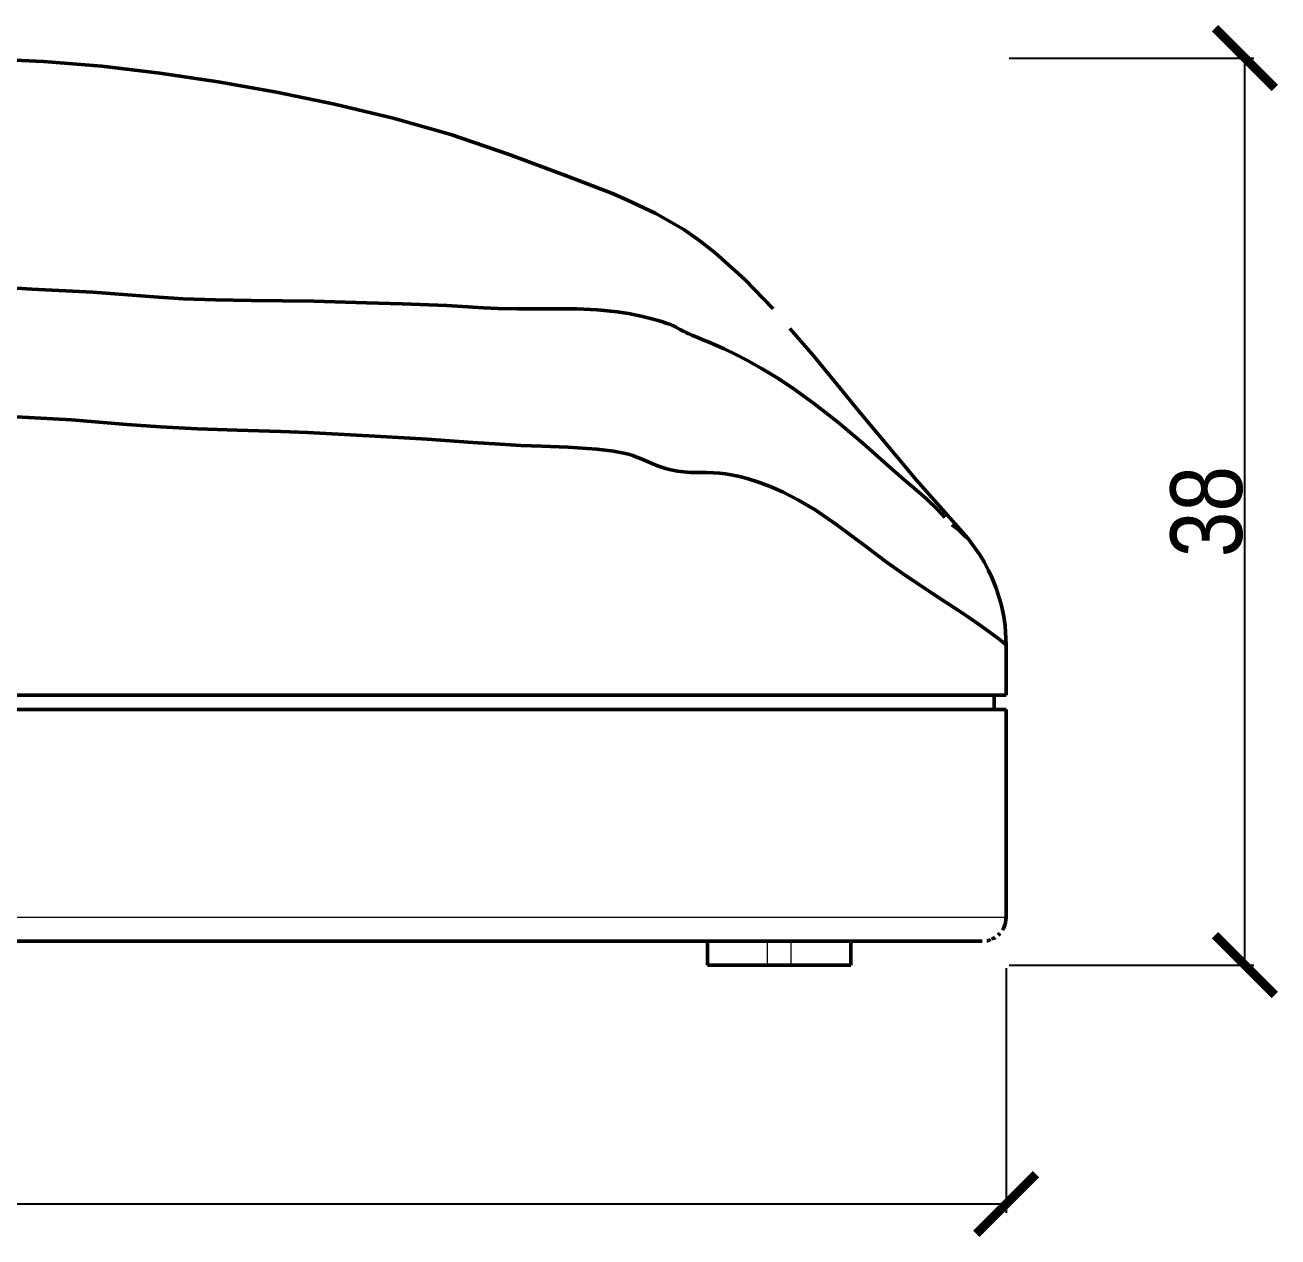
# Model space of a CAD drawing. Header units: millimetres. Extents: x -83 to 206, y -38 to 180.
# Drawn here: x 151.4 to 203.9, y 48.6 to 99.4 of the extents above; entities that cross this region are included whole.
import ezdxf

# ---------------------------------------------------------------- set-up
doc = ezdxf.new("R2010")
doc.units = ezdxf.units.MM
for name, color, linetype, lineweight in [('DIMENSIONS', 1, 'Continuous', 18), ('TANGENT', 8, 'Continuous', 18), ('VISIBLE', 7, 'Continuous', 50)]:
    doc.layers.add(name, color=color, linetype=linetype, lineweight=lineweight)
doc.styles.add('OpenSansCondensed-Light', font='OpenSansCondensed-Light.ttf')
doc.dimstyles.new('EZDXF', dxfattribs={"dimtxt": 3, "dimasz": 2.5, "dimexe": 0.375, "dimexo": 0.125, "dimgap": 0.1, "dimtad": 1, "dimdec": 1, "dimzin": 12, "dimdsep": 46, "dimtxsty": 'OpenSansCondensed-Light', "dimblk": 'ARCHTICK', "dimcen": 2.5, "dimazin": 3, "dimtfac": 0.5, "dimtmove": 2, "dimatfit": 3})

# ---------------------------------------------------------------- blocks, each defined once
blk = doc.blocks.new('_ARCHTICK')
at = {"color": 0, "linetype": 'BYBLOCK', "const_width": 0.15}
blk.add_lwpolyline([(-0.5, -0.5), (0.5, 0.5)], dxfattribs=at)

msp = doc.modelspace()

# ---------------------------------------------------------------- linework, layer by layer
at = {"layer": 'TANGENT'}
for points in [[(150.428, 62), (152.009, 62)], [(152.009, 62), (154.871, 62)], [(154.871, 62), (156.758, 62)], [(156.758, 62), (158.405, 62)], [(158.405, 62), (160.107, 62)], [(160.107, 62), (161.939, 62)], [(161.939, 62), (164.387, 62)], [(164.387, 62), (166.112, 62)], [(166.112, 62), (167.834, 62)], [(167.834, 62), (169.946, 62)], [(169.946, 62), (171.175, 62)], [(171.175, 62), (172.094, 62)], [(172.094, 62), (173.04, 62)], [(173.04, 62), (174.284, 62)], [(174.284, 62), (175.963, 62)], [(175.963, 62), (176.805, 62)], [(176.805, 62), (177.668, 62)], [(177.668, 62), (178.725, 62)], [(178.725, 62), (179.158, 62)], [(179.158, 62), (179.475, 62)], [(179.475, 62), (179.849, 62)], [(179.849, 62), (180.185, 62)], [(180.185, 62), (180.511, 62)], [(180.511, 62), (180.828, 62)], [(180.828, 62), (181.239, 62)], [(181.239, 62), (181.831, 62)], [(181.831, 62), (182.677, 62)], [(182.677, 62), (183.638, 62)], [(183.638, 62), (184.736, 62)], [(184.736, 62), (185.983, 62)], [(185.983, 62), (187.166, 62)], [(187.166, 62), (188.051, 62)], [(188.051, 62), (188.771, 62)], [(188.771, 62), (189.436, 62)], [(189.436, 62), (190.041, 62)], [(190.041, 62), (190.586, 62)], [(190.586, 62), (191.072, 62)], [(191.072, 62), (191.495, 62)], [(191.495, 62), (191.851, 62)], [(191.851, 62), (192.132, 62)], [(192.132, 62), (192.318, 62)], [(192.318, 62), (192.439, 62)], [(192.439, 62), (192.496, 62)], [(192.496, 62), (192.5, 62)], [(182.5, 60), (182.5, 61)], [(183.5, 60), (183.5, 61)]]:
    msp.add_lwpolyline(points, dxfattribs=at)
at = {"layer": 'VISIBLE'}
for points in [[(149.75, 97.947), (152.189, 97.834)], [(152.189, 97.834), (154.625, 97.636)], [(154.625, 97.636), (157.066, 97.35)], [(157.066, 97.35), (159.5, 96.986)], [(159.5, 96.986), (161.941, 96.549)], [(161.941, 96.549), (164.375, 96.046)], [(164.375, 96.046), (166.824, 95.464)], [(166.824, 95.464), (169.25, 94.776)], [(169.25, 94.776), (171.692, 93.943)], [(171.692, 93.943), (174.158, 93.022)], [(176.012, 92.304), (174.158, 93.022)], [(176.012, 92.304), (176.62, 92.048)], [(176.62, 92.048), (177.833, 91.471)], [(179, 90.795), (177.833, 91.471)], [(179.669, 90.331), (179, 90.795)], [(179.669, 90.331), (180.316, 89.825)], [(180.316, 89.825), (181.557, 88.705)], [(181.557, 88.705), (182.738, 87.476)], [(150.431, 88.382), (151.698, 88.308)], [(151.698, 88.308), (154.258, 88.175)], [(154.258, 88.175), (156.805, 87.974)], [(156.805, 87.974), (158.033, 87.898)], [(158.033, 87.898), (159.39, 87.851)], [(159.39, 87.851), (160.882, 87.833)], [(160.882, 87.833), (163.503, 87.803)], [(163.503, 87.803), (165.711, 87.73)], [(165.711, 87.73), (167.209, 87.687)], [(167.209, 87.687), (169.072, 87.617)], [(169.072, 87.617), (170.618, 87.524)], [(170.618, 87.524), (171.224, 87.494)], [(171.224, 87.494), (172.055, 87.478)], [(172.055, 87.478), (173.251, 87.482)], [(173.251, 87.482), (174.521, 87.481)], [(174.521, 87.481), (175.389, 87.439)], [(175.389, 87.439), (176.207, 87.352)], [(176.207, 87.352), (176.683, 87.276)], [(176.683, 87.276), (177.213, 87.172)], [(177.213, 87.172), (177.656, 87.066)], [(177.656, 87.066), (178.022, 86.962)], [(178.022, 86.962), (178.311, 86.867)], [(178.311, 86.867), (178.441, 86.818)], [(178.441, 86.818), (178.522, 86.785)], [(178.522, 86.785), (178.576, 86.761)], [(178.576, 86.761), (178.628, 86.736)], [(178.628, 86.736), (178.668, 86.716)], [(178.668, 86.716), (178.701, 86.697)], [(178.701, 86.697), (178.798, 86.643)], [(178.798, 86.643), (178.856, 86.611)], [(178.856, 86.611), (178.921, 86.577)], [(178.921, 86.577), (178.993, 86.541)], [(183.448, 86.656), (184.457, 85.488)], [(178.993, 86.541), (179.069, 86.504)], [(179.069, 86.504), (179.149, 86.466)], [(179.149, 86.466), (179.231, 86.428)], [(179.231, 86.428), (179.344, 86.378)], [(179.344, 86.378), (179.475, 86.321)], [(179.475, 86.321), (179.611, 86.263)], [(179.611, 86.263), (179.801, 86.183)], [(179.801, 86.183), (180.025, 86.09)], [(180.025, 86.09), (180.337, 85.957)], [(180.337, 85.957), (180.69, 85.8)], [(180.69, 85.8), (181.147, 85.585)], [(181.147, 85.585), (181.643, 85.331)], [(181.643, 85.331), (182.29, 84.969)], [(185.792, 83.864), (184.457, 85.488)], [(182.29, 84.969), (182.977, 84.548)], [(182.977, 84.548), (183.62, 84.12)], [(183.62, 84.12), (184.436, 83.535)], [(184.436, 83.535), (185.44, 82.747)], [(186.266, 83.281), (185.792, 83.864)], [(151.036, 82.953), (153.362, 82.832)], [(186.266, 83.281), (188.75, 80.308)], [(153.362, 82.832), (155.678, 82.638)], [(155.678, 82.638), (157.085, 82.537)], [(157.085, 82.537), (158.643, 82.457)], [(158.643, 82.457), (160.297, 82.398)], [(160.297, 82.398), (162.127, 82.345)], [(185.44, 82.747), (186.492, 81.854)], [(162.127, 82.345), (163.243, 82.299)], [(163.243, 82.299), (164.796, 82.211)], [(164.796, 82.211), (166.567, 82.115)], [(166.567, 82.115), (168.261, 82.026)], [(168.261, 82.026), (170.163, 81.886)], [(170.163, 81.886), (171.315, 81.805)], [(186.492, 81.854), (187.264, 81.171)], [(171.315, 81.805), (172.174, 81.762)], [(172.174, 81.762), (173.051, 81.726)], [(173.051, 81.726), (174.14, 81.684)], [(174.14, 81.684), (175.36, 81.609)], [(175.36, 81.609), (176.059, 81.522)], [(176.059, 81.522), (176.497, 81.436)], [(176.497, 81.436), (176.685, 81.388)], [(176.685, 81.388), (176.862, 81.333)], [(176.862, 81.333), (176.992, 81.285)], [(176.992, 81.285), (177.211, 81.193)], [(177.211, 81.193), (177.895, 80.909)], [(177.895, 80.909), (178.235, 80.796)], [(187.264, 81.171), (187.752, 80.739)], [(178.235, 80.796), (178.46, 80.738)], [(178.46, 80.738), (178.737, 80.685)], [(178.737, 80.685), (179.009, 80.649)], [(179.009, 80.649), (179.272, 80.63)], [(179.272, 80.63), (179.503, 80.628)], [(179.503, 80.628), (179.706, 80.629)], [(179.706, 80.629), (179.965, 80.624)], [(179.965, 80.624), (180.241, 80.611)], [(180.241, 80.611), (180.5, 80.591)], [(180.5, 80.591), (180.744, 80.564)], [(180.744, 80.564), (181.05, 80.518)], [(181.05, 80.518), (181.338, 80.46)], [(181.338, 80.46), (181.661, 80.375)], [(181.661, 80.375), (182.134, 80.222)], [(187.752, 80.739), (188.216, 80.335)], [(188.216, 80.335), (188.643, 79.97)], [(190.896, 77.875), (188.75, 80.308)], [(182.134, 80.222), (182.656, 80.025)], [(182.656, 80.025), (183.168, 79.799)], [(183.168, 79.799), (183.808, 79.47)], [(188.643, 79.97), (189.166, 79.526)], [(183.808, 79.47), (184.5, 79.058)], [(189.166, 79.526), (189.63, 79.079)], [(184.5, 79.058), (185.416, 78.434)], [(189.63, 79.079), (189.939, 78.738)], [(185.416, 78.434), (186.722, 77.452)], [(190.223, 78.435), (190.524, 78.225)], [(190.524, 78.225), (190.707, 78.049)], [(190.707, 78.049), (190.812, 77.929)], [(190.812, 77.929), (190.882, 77.881)], [(190.882, 77.881), (190.896, 77.875)], [(191.364, 77.226), (190.896, 77.875)], [(186.722, 77.452), (187.479, 76.88)], [(191.364, 77.226), (191.574, 76.882)], [(187.479, 76.88), (188.141, 76.411)], [(191.684, 76.683), (191.574, 76.882)], [(191.684, 76.683), (191.765, 76.525)], [(188.141, 76.411), (188.791, 75.979)], [(191.765, 76.525), (191.917, 76.199)], [(192.085, 75.776), (191.917, 76.199)], [(188.791, 75.979), (189.421, 75.562)], [(189.421, 75.562), (189.988, 75.187)], [(192.085, 75.776), (192.287, 75.117)], [(189.988, 75.187), (190.5, 74.848)], [(192.397, 74.599), (192.287, 75.117)], [(190.5, 74.848), (190.968, 74.536)], [(190.968, 74.536), (191.384, 74.252)], [(192.397, 74.599), (192.455, 74.199)], [(191.384, 74.252), (191.736, 74.001)], [(191.736, 74.001), (192.002, 73.804)], [(192.5, 73.403), (192.455, 74.199)], [(192.002, 73.804), (192.21, 73.643)], [(192.21, 73.643), (192.361, 73.521)], [(192.361, 73.521), (192.456, 73.441)], [(192.456, 73.441), (192.497, 73.405)], [(192.497, 73.405), (192.5, 73.403)], [(192.5, 73.403), (192.5, 73.162)], [(192.5, 72.914), (192.5, 73.162)], [(192.5, 72.666), (192.5, 72.914)], [(192.5, 72.417), (192.5, 72.666)], [(192.5, 72.169), (192.5, 72.417)], [(192.5, 71.921), (192.5, 72.169)], [(192.5, 71.672), (192.5, 71.921)], [(192.5, 71.3), (192.5, 71.672)], [(152.16, 71.3), (150.515, 71.3)], [(155.497, 71.3), (152.16, 71.3)], [(157.124, 71.3), (155.497, 71.3)], [(158.676, 71.3), (157.124, 71.3)], [(160.45, 71.3), (158.676, 71.3)], [(162.863, 71.3), (160.45, 71.3)], [(165.537, 71.3), (162.863, 71.3)], [(167.274, 71.3), (165.537, 71.3)], [(169.443, 71.3), (167.274, 71.3)], [(170.848, 71.3), (169.443, 71.3)], [(171.971, 71.3), (170.848, 71.3)], [(173.124, 71.3), (171.971, 71.3)], [(174.931, 71.3), (173.124, 71.3)], [(175.966, 71.3), (174.931, 71.3)], [(176.755, 71.3), (175.966, 71.3)], [(177.372, 71.3), (176.755, 71.3)], [(178.767, 71.3), (177.372, 71.3)], [(179.12, 71.3), (178.767, 71.3)], [(179.465, 71.3), (179.12, 71.3)], [(179.837, 71.3), (179.465, 71.3)], [(180.268, 71.3), (179.837, 71.3)], [(180.764, 71.3), (180.268, 71.3)], [(181.393, 71.3), (180.764, 71.3)], [(182.264, 71.3), (181.393, 71.3)], [(183.239, 71.3), (182.264, 71.3)], [(184.352, 71.3), (183.239, 71.3)], [(185.538, 71.3), (184.352, 71.3)], [(186.771, 71.3), (185.538, 71.3)], [(187.722, 71.3), (186.771, 71.3)], [(188.485, 71.3), (187.722, 71.3)], [(188.998, 71.3), (188.485, 71.3)], [(189.59, 71.3), (188.998, 71.3)], [(190.135, 71.3), (189.59, 71.3)], [(190.632, 71.3), (190.135, 71.3)], [(191.076, 71.3), (190.632, 71.3)], [(191.467, 71.3), (191.076, 71.3)], [(191.798, 71.3), (191.467, 71.3)], [(192.066, 71.3), (191.798, 71.3)], [(192, 71.3), (192, 71.148)], [(192, 71.073), (192, 71.148)], [(192, 70.998), (192, 71.073)], [(192, 70.922), (192, 70.998)], [(192, 70.847), (192, 70.922)], [(192, 70.7), (192, 70.847)], [(192.29, 71.3), (192.066, 71.3)], [(192.433, 71.3), (192.29, 71.3)], [(192.497, 71.3), (192.433, 71.3)], [(192.5, 71.3), (192.497, 71.3)], [(152.16, 70.7), (150.515, 70.7)], [(155.497, 70.7), (152.16, 70.7)], [(157.124, 70.7), (155.497, 70.7)], [(158.676, 70.7), (157.124, 70.7)], [(160.45, 70.7), (158.676, 70.7)], [(162.863, 70.7), (160.45, 70.7)], [(165.537, 70.7), (162.863, 70.7)], [(167.274, 70.7), (165.537, 70.7)], [(169.443, 70.7), (167.274, 70.7)], [(170.848, 70.7), (169.443, 70.7)], [(171.971, 70.7), (170.848, 70.7)], [(173.124, 70.7), (171.971, 70.7)], [(174.931, 70.7), (173.124, 70.7)], [(175.966, 70.7), (174.931, 70.7)], [(176.755, 70.7), (175.966, 70.7)], [(177.372, 70.7), (176.755, 70.7)], [(178.767, 70.7), (177.372, 70.7)], [(179.12, 70.7), (178.767, 70.7)], [(179.465, 70.7), (179.12, 70.7)], [(179.837, 70.7), (179.465, 70.7)], [(180.268, 70.7), (179.837, 70.7)], [(180.764, 70.7), (180.268, 70.7)], [(181.393, 70.7), (180.764, 70.7)], [(182.264, 70.7), (181.393, 70.7)], [(183.239, 70.7), (182.264, 70.7)], [(184.352, 70.7), (183.239, 70.7)], [(185.538, 70.7), (184.352, 70.7)], [(186.771, 70.7), (185.538, 70.7)], [(187.722, 70.7), (186.771, 70.7)], [(188.485, 70.7), (187.722, 70.7)], [(188.998, 70.7), (188.485, 70.7)], [(189.59, 70.7), (188.998, 70.7)], [(190.135, 70.7), (189.59, 70.7)], [(190.632, 70.7), (190.135, 70.7)], [(191.076, 70.7), (190.632, 70.7)], [(191.467, 70.7), (191.076, 70.7)], [(191.798, 70.7), (191.467, 70.7)], [(192.066, 70.7), (191.798, 70.7)], [(192.29, 70.7), (192.066, 70.7)], [(192.433, 70.7), (192.29, 70.7)], [(192.497, 70.7), (192.433, 70.7)], [(192.5, 70.7), (192.497, 70.7)], [(192.5, 70.7), (192.5, 70.428)], [(192.5, 70.247), (192.5, 70.428)], [(192.5, 70.066), (192.5, 70.247)], [(192.5, 69.884), (192.5, 70.066)], [(192.5, 69.703), (192.5, 69.884)], [(192.5, 69.522), (192.5, 69.703)], [(192.5, 69.341), (192.5, 69.522)], [(192.5, 69.159), (192.5, 69.341)], [(192.5, 68.978), (192.5, 69.159)], [(192.5, 68.797), (192.5, 68.978)], [(192.5, 68.616), (192.5, 68.797)], [(192.5, 68.434), (192.5, 68.616)], [(192.5, 68.253), (192.5, 68.434)], [(192.5, 68.072), (192.5, 68.253)], [(192.5, 67.891), (192.5, 68.072)], [(192.5, 67.709), (192.5, 67.891)], [(192.5, 67.528), (192.5, 67.709)], [(192.5, 67.347), (192.5, 67.528)], [(192.5, 67.166), (192.5, 67.347)], [(192.5, 66.984), (192.5, 67.166)], [(192.5, 66.803), (192.5, 66.984)], [(192.5, 66.622), (192.5, 66.803)], [(192.5, 66.441), (192.5, 66.622)], [(192.5, 66.259), (192.5, 66.441)], [(192.5, 66.078), (192.5, 66.259)], [(192.5, 65.897), (192.5, 66.078)], [(192.5, 65.716), (192.5, 65.897)], [(192.5, 65.534), (192.5, 65.716)], [(192.5, 65.353), (192.5, 65.534)], [(192.5, 65.172), (192.5, 65.353)], [(192.5, 64.991), (192.5, 65.172)], [(192.5, 64.809), (192.5, 64.991)], [(192.5, 64.628), (192.5, 64.809)], [(192.5, 64.447), (192.5, 64.628)], [(192.5, 64.266), (192.5, 64.447)], [(192.5, 64.084), (192.5, 64.266)], [(192.5, 63.903), (192.5, 64.084)], [(192.5, 63.722), (192.5, 63.903)], [(192.5, 63.541), (192.5, 63.722)], [(192.5, 63.359), (192.5, 63.541)], [(192.5, 63.178), (192.5, 63.359)], [(192.5, 62.997), (192.5, 63.178)], [(192.5, 62.816), (192.5, 62.997)], [(192.5, 62.634), (192.5, 62.816)], [(192.5, 62.634), (192.5, 62.453)], [(192.5, 62.453), (192.5, 62.272)], [(192.48, 61.803), (192.5, 62)], [(192.5, 62), (192.5, 62.272)], [(192.361, 61.491), (192.344, 61.469)], [(192.361, 61.491), (192.385, 61.534)], [(192.385, 61.534), (192.417, 61.601)], [(192.417, 61.601), (192.458, 61.715)], [(192.473, 61.771), (192.458, 61.715)], [(192.473, 61.771), (192.48, 61.803)], [(150.268, 61), (151.777, 61)], [(151.777, 61), (155.116, 61)], [(173.87, 61), (155.116, 61)], [(155.116, 61), (156.709, 61)], [(156.709, 61), (158.175, 61)], [(158.175, 61), (159.847, 61)], [(159.847, 61), (161.654, 61)], [(161.654, 61), (165.593, 61)], [(165.593, 61), (167.257, 61)], [(167.257, 61), (169.229, 61)], [(169.229, 61), (170.775, 61)], [(170.775, 61), (171.652, 61)], [(171.652, 61), (172.6, 61)], [(172.6, 61), (173.87, 61)], [(173.87, 61), (175.555, 61)], [(175.555, 61), (176.447, 61)], [(176.447, 61), (177.369, 61)], [(177.369, 61), (178.402, 61)], [(178.402, 61), (178.81, 61)], [(178.81, 61), (179.091, 61)], [(179.091, 61), (179.388, 61)], [(179.388, 61), (179.692, 61)], [(179.692, 61), (179.995, 61)], [(179.995, 61), (180.296, 61)], [(180, 60), (180, 61)], [(180.296, 61), (180.695, 61)], [(180.695, 61), (181.285, 61)], [(181.285, 61), (181.933, 61)], [(181.933, 61), (182.761, 61)], [(182.761, 61), (183.82, 61)], [(183.82, 61), (185.033, 61)], [(185.033, 61), (186.232, 61)], [(186, 60), (186, 61)], [(186.232, 61), (187.13, 61)], [(187.13, 61), (187.854, 61)], [(187.854, 61), (188.508, 61)], [(188.508, 61), (189.105, 61)], [(189.105, 61), (189.642, 61)], [(189.642, 61), (190.119, 61)], [(190.119, 61), (190.534, 61)], [(190.534, 61), (190.883, 61)], [(190.883, 61), (191.156, 61)], [(191.156, 61), (191.335, 61)], [(191.335, 61), (191.449, 61)], [(191.449, 61), (191.498, 61)], [(191.708, 61.022), (191.692, 61.02)], [(191.807, 61.048), (191.708, 61.022)], [(191.807, 61.048), (191.847, 61.065)], [(191.889, 61.082), (191.949, 61.107)], [(192.023, 61.148), (191.949, 61.107)], [(192.023, 61.148), (192.035, 61.157)], [(192.163, 61.258), (192.207, 61.293)], [(192.236, 61.33), (192.207, 61.293)], [(180, 60), (180.007, 60)], [(180.007, 60), (180.028, 60)], [(180.028, 60), (180.063, 60)], [(180.063, 60), (180.111, 60)], [(180.111, 60), (180.173, 60)], [(180.173, 60), (180.248, 60)], [(180.248, 60), (180.335, 60)], [(180.335, 60), (180.434, 60)], [(180.434, 60), (180.545, 60)], [(180.545, 60), (180.667, 60)], [(180.667, 60), (180.8, 60)], [(180.8, 60), (180.941, 60)], [(180.941, 60), (181.092, 60)], [(181.092, 60), (181.25, 60)], [(181.25, 60), (181.415, 60)], [(181.415, 60), (181.587, 60)], [(181.587, 60), (181.763, 60)], [(181.763, 60), (181.944, 60)], [(181.944, 60), (182.127, 60)], [(182.127, 60), (182.313, 60)], [(182.313, 60), (182.5, 60)], [(182.5, 60), (183.5, 60)], [(183.5, 60), (183.687, 60)], [(183.687, 60), (183.873, 60)], [(183.873, 60), (184.056, 60)], [(184.056, 60), (184.237, 60)], [(184.237, 60), (184.413, 60)], [(184.413, 60), (184.585, 60)], [(184.585, 60), (184.75, 60)], [(184.75, 60), (184.908, 60)], [(184.908, 60), (185.059, 60)], [(185.059, 60), (185.2, 60)], [(185.2, 60), (185.333, 60)], [(185.333, 60), (185.455, 60)], [(185.455, 60), (185.566, 60)], [(185.566, 60), (185.665, 60)], [(185.665, 60), (185.752, 60)], [(185.752, 60), (185.827, 60)], [(185.827, 60), (185.889, 60)], [(185.889, 60), (185.937, 60)], [(185.937, 60), (185.972, 60)], [(185.972, 60), (185.993, 60)], [(185.993, 60), (186, 60)]]:
    msp.add_lwpolyline(points, dxfattribs=at)

# ---------------------------------------------------------------- dimensions: what is measured, and where the dimension line sits
at = {"layer": 'DIMENSIONS'}
msp.add_linear_dim(base=(202.5, 60), p1=(192.5, 60), p2=(192.5, 97.977), angle=90, dimstyle='EZDXF', override={"dimdec": 1, "dimlfac": 1}, dxfattribs=at).render()
msp.add_linear_dim(base=(87.5, 50), p1=(87.5, 60), p2=(192.5, 60), dimstyle='EZDXF', override={"dimdec": 1, "dimlfac": 1}, dxfattribs=at).render()

doc.saveas('drawing.dxf')
